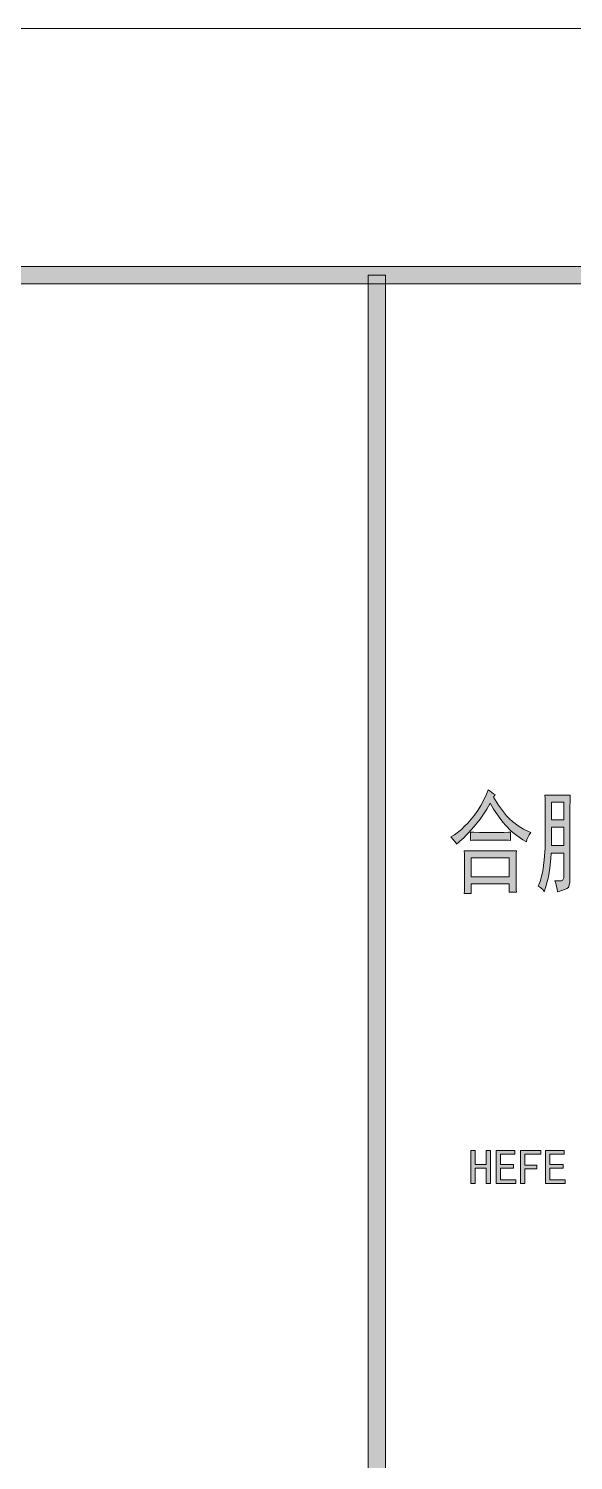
# Model space of a CAD drawing. Header units: millimetres. Extents: x 0 to 586, y 0 to 414.
# Drawn here: x 527.5 to 549.3, y 356.8 to 414.1 of the extents above; entities that cross this region are included whole.
import ezdxf

# ---------------------------------------------------------------- set-up
doc = ezdxf.new("R2010")
doc.units = ezdxf.units.MM

msp = doc.modelspace()

# ---------------------------------------------------------------- hatches: boundary and pattern name
h = msp.add_hatch(color=0)
h.dxf.hatch_style = 2
h.paths.add_polyline_path([(576.117861, 404.569083), (575.429944, 403.877639), (24.994306, 403.877639), (24.302861, 404.569083)])
h = msp.add_hatch(color=0)
h.dxf.hatch_style = 2
h.paths.add_polyline_path([(541.736139, 9.860139), (541.048222, 9.860139), (541.048222, 404.223361), (541.736139, 404.223361)])
h = msp.add_hatch(color=0)
h.dxf.hatch_style = 2
h.paths.add_polyline_path([(546.061194, 383.331861), (546.25875, 383.017889), (546.583306, 382.591028), (546.706778, 382.474611), (546.83025, 382.358194), (547.056028, 382.181806), (547.158333, 382.118306), (547.264167, 382.054806), (547.461722, 381.956028), (547.556972, 381.92075), (547.489944, 381.821972), (547.40175, 381.635), (547.380583, 381.546806), (547.243, 381.627944), (546.996056, 381.797278), (546.886694, 381.885472), (546.773806, 381.973667), (546.551556, 382.202972), (546.438667, 382.340556), (546.325778, 382.478139), (546.06825, 382.859139), (545.923611, 383.099028), (545.793083, 382.859139), (545.535556, 382.4605), (545.408556, 382.305278), (545.281556, 382.150056), (545.066361, 381.903111), (544.974639, 381.814917), (544.886444, 381.723194), (544.688889, 381.546806), (544.576, 381.458611), (544.565417, 381.493889), (544.452528, 381.635), (544.357278, 381.744361), (544.501917, 381.832556), (544.777083, 382.04775), (544.907611, 382.171222), (545.038139, 382.294694), (545.299194, 382.612194), (545.429722, 382.806222), (545.56025, 382.996722), (545.771917, 383.413), (545.853056, 383.63525), (545.930667, 383.57175), (546.06825, 383.472972), (546.128222, 383.437694)])
h = msp.add_hatch(color=0)
h.paths.add_polyline_path([(548.520056, 379.991056), (548.60825, 379.984), (548.742306, 379.984), (548.788167, 379.991056), (548.8305, 380.001639), (548.876361, 380.107472), (548.876361, 380.20625), (548.876361, 381.098778), (548.368361, 381.098778), (548.35425, 380.887111), (548.311917, 380.495528), (548.287222, 380.322667), (548.259, 380.149806), (548.16375, 379.76175), (548.093194, 379.546556), (548.033222, 379.63475), (547.90975, 379.751167), (547.84625, 379.779389), (547.927389, 379.966361), (548.040278, 380.375583), (548.064972, 380.601361), (548.093194, 380.823611), (548.124944, 381.296333), (548.128472, 381.546806), (548.132, 381.797278), (548.135528, 382.322917), (548.135528, 382.598083), (548.135528, 382.876778), (548.128472, 383.286), (548.121417, 383.420056), (549.137417, 383.420056), (549.130361, 383.243667), (549.123306, 382.894417), (549.123306, 382.725083), (549.123306, 380.082778), (549.123306, 379.9205), (549.063333, 379.726472), (548.999833, 379.687667), (548.939861, 379.652389), (548.752889, 379.581833), (548.629417, 379.546556), (548.615306, 379.652389), (548.562389, 379.878167)])
h.paths.add_polyline_path([(548.876361, 381.402167), (548.876361, 382.135944), (548.382472, 382.135944), (548.382472, 381.402167)])
h.paths.add_polyline_path([(548.876361, 382.421694), (548.876361, 383.134306), (548.382472, 383.134306), (548.382472, 382.421694)])
h = msp.add_hatch(color=0)
h.dxf.hatch_style = 2
h.paths.add_polyline_path([(546.364583, 381.92075), (546.473944, 381.92075), (546.664444, 381.931333), (546.749111, 381.938389), (546.749111, 381.599722), (546.657389, 381.610306), (546.473944, 381.617361), (546.375167, 381.617361), (545.606111, 381.617361), (545.465, 381.617361), (545.228639, 381.610306), (545.140444, 381.599722), (545.140444, 381.938389), (545.270972, 381.931333), (545.503806, 381.92075), (545.606111, 381.92075)])
h = msp.add_hatch(color=0)
h.paths.add_polyline_path([(546.981944, 381.1905), (546.974889, 381.098778), (546.967833, 380.689556), (546.967833, 380.368528), (546.967833, 380.0475), (546.974889, 379.627694), (546.981944, 379.528917), (546.692667, 379.528917), (546.692667, 379.867583), (545.168667, 379.867583), (545.168667, 379.476), (544.8935, 379.476), (544.900556, 379.581833), (544.907611, 379.991056), (544.907611, 380.297972), (544.907611, 380.608417), (544.900556, 381.056444), (544.8935, 381.1905)])
h.paths.add_polyline_path([(546.692667, 380.153333), (546.692667, 380.90475), (545.168667, 380.90475), (545.168667, 380.153333)])
h = msp.add_hatch(color=0)
h.dxf.hatch_style = 2
h.paths.add_polyline_path([(545.948306, 367.873139), (545.768389, 367.873139), (545.768389, 368.4905), (545.327417, 368.4905), (545.327417, 367.873139), (545.151028, 367.873139), (545.151028, 369.196056), (545.327417, 369.196056), (545.327417, 368.638667), (545.768389, 368.638667), (545.768389, 369.196056), (545.948306, 369.196056)])
h = msp.add_hatch(color=0)
h.dxf.hatch_style = 2
h.paths.add_polyline_path([(546.953722, 367.873139), (546.1635, 367.873139), (546.1635, 369.196056), (546.914917, 369.196056), (546.914917, 369.047889), (546.343417, 369.047889), (546.343417, 368.638667), (546.869056, 368.638667), (546.869056, 368.4905), (546.343417, 368.4905), (546.343417, 368.021306), (546.953722, 368.021306)])
h = msp.add_hatch(color=0)
h.dxf.hatch_style = 2
h.paths.add_polyline_path([(547.952083, 369.047889), (547.317083, 369.047889), (547.317083, 368.613972), (547.796861, 368.613972), (547.796861, 368.469333), (547.317083, 368.469333), (547.317083, 367.873139), (547.140694, 367.873139), (547.140694, 369.196056), (547.952083, 369.196056)])
h = msp.add_hatch(color=0)
h.dxf.hatch_style = 2
h.paths.add_polyline_path([(548.932806, 367.873139), (548.146111, 367.873139), (548.146111, 369.196056), (548.894, 369.196056), (548.894, 369.047889), (548.3225, 369.047889), (548.3225, 368.638667), (548.848139, 368.638667), (548.848139, 368.4905), (548.3225, 368.4905), (548.3225, 368.021306), (548.932806, 368.021306)])

# ---------------------------------------------------------------- linework, layer by layer
at = {"color": 0, "lineweight": 0}
for points in [[(0, 0), (585.632278, 0), (585.632278, 414.0835), (0, 414.0835)], [(576.117861, 404.569083), (575.429944, 403.877639), (24.994306, 403.877639), (24.302861, 404.569083)], [(541.736139, 9.860139), (541.048222, 9.860139), (541.048222, 404.223361), (541.736139, 404.223361)], [(546.061194, 383.331861), (546.25875, 383.017889), (546.583306, 382.591028), (546.706778, 382.474611), (546.83025, 382.358194), (547.056028, 382.181806), (547.158333, 382.118306), (547.264167, 382.054806), (547.461722, 381.956028), (547.556972, 381.92075), (547.489944, 381.821972), (547.40175, 381.635), (547.380583, 381.546806), (547.243, 381.627944), (546.996056, 381.797278), (546.886694, 381.885472), (546.773806, 381.973667), (546.551556, 382.202972), (546.438667, 382.340556), (546.325778, 382.478139), (546.06825, 382.859139), (545.923611, 383.099028), (545.793083, 382.859139), (545.535556, 382.4605), (545.408556, 382.305278), (545.281556, 382.150056), (545.066361, 381.903111), (544.974639, 381.814917), (544.886444, 381.723194), (544.688889, 381.546806), (544.576, 381.458611), (544.565417, 381.493889), (544.452528, 381.635), (544.357278, 381.744361), (544.501917, 381.832556), (544.777083, 382.04775), (544.907611, 382.171222), (545.038139, 382.294694), (545.299194, 382.612194), (545.429722, 382.806222), (545.56025, 382.996722), (545.771917, 383.413), (545.853056, 383.63525), (545.930667, 383.57175), (546.06825, 383.472972), (546.128222, 383.437694)], [(548.520056, 379.991056), (548.60825, 379.984), (548.742306, 379.984), (548.788167, 379.991056), (548.8305, 380.001639), (548.876361, 380.107472), (548.876361, 380.20625), (548.876361, 381.098778), (548.368361, 381.098778), (548.35425, 380.887111), (548.311917, 380.495528), (548.287222, 380.322667), (548.259, 380.149806), (548.16375, 379.76175), (548.093194, 379.546556), (548.033222, 379.63475), (547.90975, 379.751167), (547.84625, 379.779389), (547.927389, 379.966361), (548.040278, 380.375583), (548.064972, 380.601361), (548.093194, 380.823611), (548.124944, 381.296333), (548.128472, 381.546806), (548.132, 381.797278), (548.135528, 382.322917), (548.135528, 382.598083), (548.135528, 382.876778), (548.128472, 383.286), (548.121417, 383.420056), (549.137417, 383.420056), (549.130361, 383.243667), (549.123306, 382.894417), (549.123306, 382.725083), (549.123306, 380.082778), (549.123306, 379.9205), (549.063333, 379.726472), (548.999833, 379.687667), (548.939861, 379.652389), (548.752889, 379.581833), (548.629417, 379.546556), (548.615306, 379.652389), (548.562389, 379.878167)], [(548.876361, 382.421694), (548.876361, 383.134306), (548.382472, 383.134306), (548.382472, 382.421694)], [(548.876361, 381.402167), (548.876361, 382.135944), (548.382472, 382.135944), (548.382472, 381.402167)], [(546.364583, 381.92075), (546.473944, 381.92075), (546.664444, 381.931333), (546.749111, 381.938389), (546.749111, 381.599722), (546.657389, 381.610306), (546.473944, 381.617361), (546.375167, 381.617361), (545.606111, 381.617361), (545.465, 381.617361), (545.228639, 381.610306), (545.140444, 381.599722), (545.140444, 381.938389), (545.270972, 381.931333), (545.503806, 381.92075), (545.606111, 381.92075)], [(546.981944, 381.1905), (546.974889, 381.098778), (546.967833, 380.689556), (546.967833, 380.368528), (546.967833, 380.0475), (546.974889, 379.627694), (546.981944, 379.528917), (546.692667, 379.528917), (546.692667, 379.867583), (545.168667, 379.867583), (545.168667, 379.476), (544.8935, 379.476), (544.900556, 379.581833), (544.907611, 379.991056), (544.907611, 380.297972), (544.907611, 380.608417), (544.900556, 381.056444), (544.8935, 381.1905)], [(546.692667, 380.153333), (546.692667, 380.90475), (545.168667, 380.90475), (545.168667, 380.153333)], [(545.948306, 367.873139), (545.768389, 367.873139), (545.768389, 368.4905), (545.327417, 368.4905), (545.327417, 367.873139), (545.151028, 367.873139), (545.151028, 369.196056), (545.327417, 369.196056), (545.327417, 368.638667), (545.768389, 368.638667), (545.768389, 369.196056), (545.948306, 369.196056)], [(546.953722, 367.873139), (546.1635, 367.873139), (546.1635, 369.196056), (546.914917, 369.196056), (546.914917, 369.047889), (546.343417, 369.047889), (546.343417, 368.638667), (546.869056, 368.638667), (546.869056, 368.4905), (546.343417, 368.4905), (546.343417, 368.021306), (546.953722, 368.021306)], [(547.952083, 369.047889), (547.317083, 369.047889), (547.317083, 368.613972), (547.796861, 368.613972), (547.796861, 368.469333), (547.317083, 368.469333), (547.317083, 367.873139), (547.140694, 367.873139), (547.140694, 369.196056), (547.952083, 369.196056)], [(548.932806, 367.873139), (548.146111, 367.873139), (548.146111, 369.196056), (548.894, 369.196056), (548.894, 369.047889), (548.3225, 369.047889), (548.3225, 368.638667), (548.848139, 368.638667), (548.848139, 368.4905), (548.3225, 368.4905), (548.3225, 368.021306), (548.932806, 368.021306)]]:
    msp.add_lwpolyline(points, close=True, dxfattribs=at)

doc.saveas('drawing.dxf')
